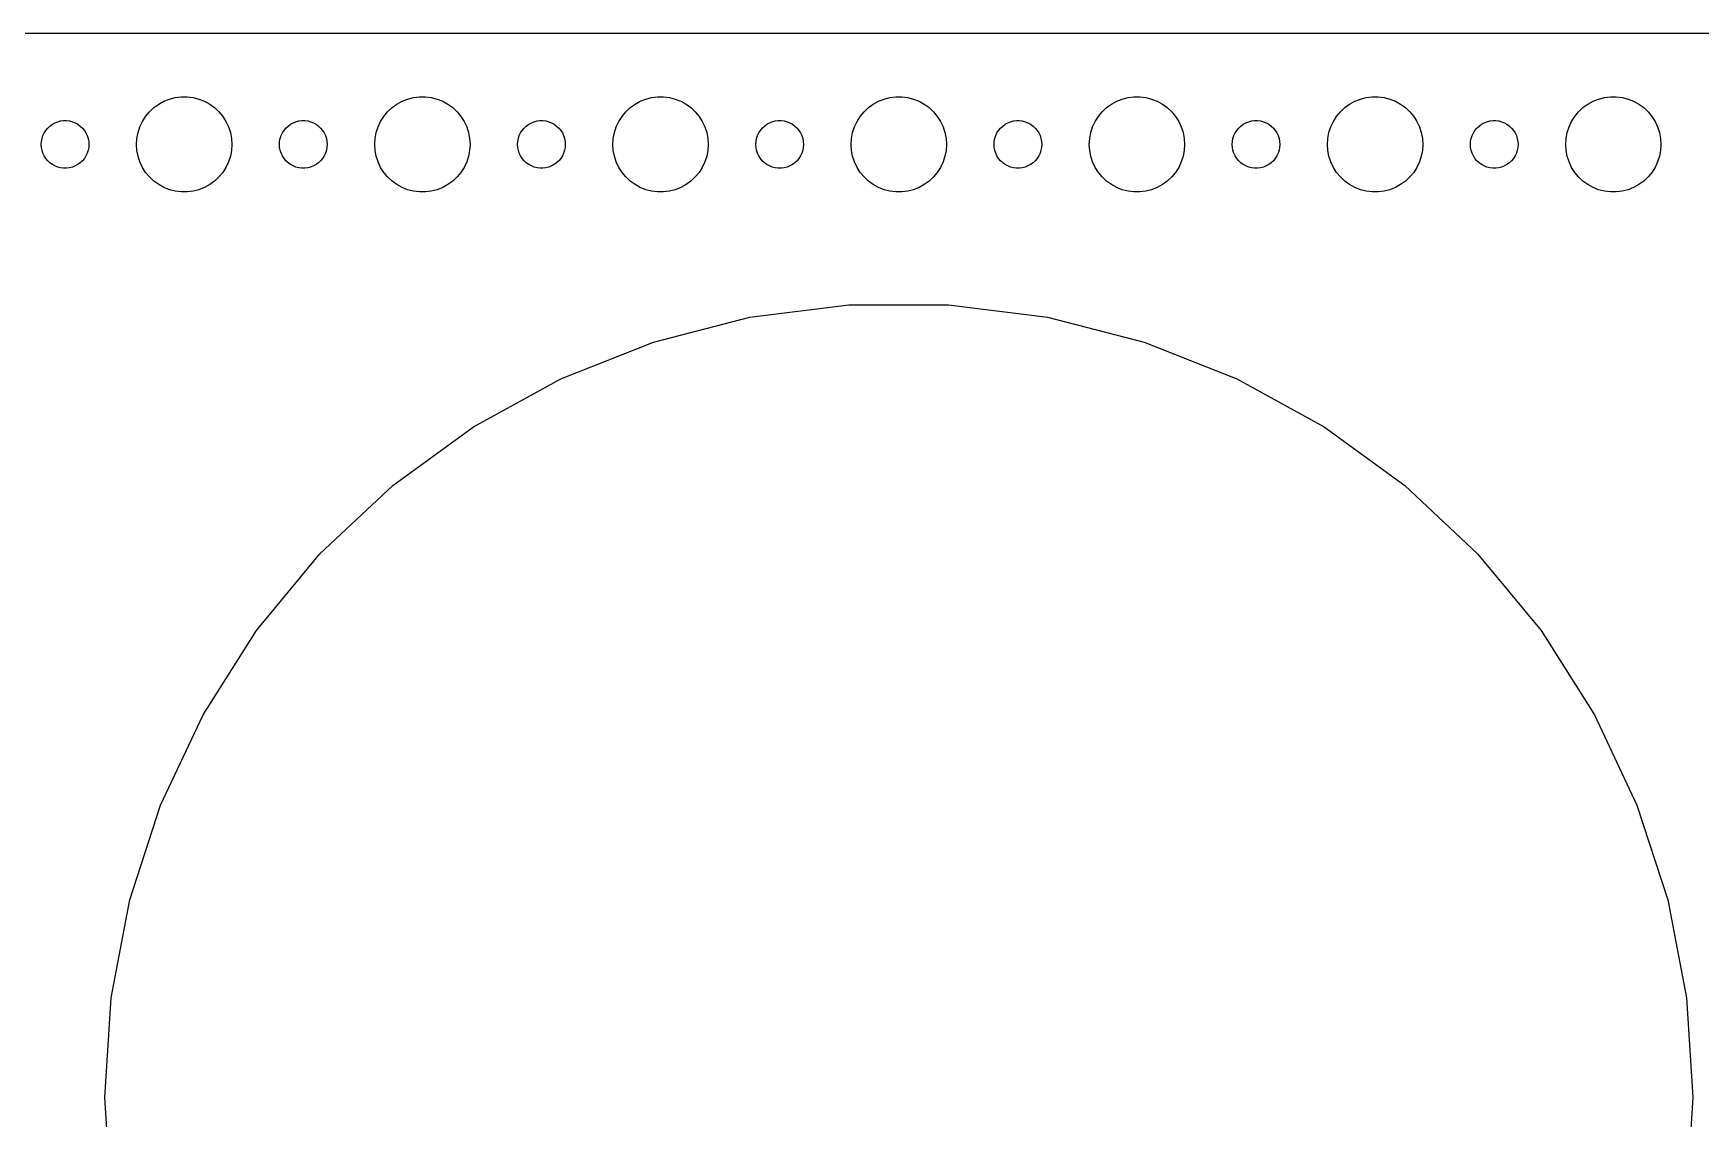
# Model space of a CAD drawing. Header units: metres. Extents: x -277 to 277, y -67 to 67.
# Drawn here: x 50.5 to 155.5, y -1.3 to 67 of the extents above; entities that cross this region are included whole.
import ezdxf

# ---------------------------------------------------------------- set-up
doc = ezdxf.new("R2010")
doc.units = ezdxf.units.M

msp = doc.modelspace()

# ---------------------------------------------------------------- linework, layer by layer
for p, q in [((272.314, 66.9901), (-272.314, 66.9901)), ((57.5729, 61.7634), (57.8131, 62.0536)), ((57.8131, 62.0536), (58.0877, 62.3115)), ((58.0877, 62.3115), (58.3925, 62.533)), ((58.3925, 62.533), (58.7227, 62.7145)), ((58.7227, 62.7145), (59.0729, 62.8532)), ((59.0729, 62.8532), (59.4379, 62.9469)), ((59.4379, 62.9469), (59.8116, 62.9941)), ((59.8116, 62.9941), (60.1884, 62.9941)), ((60.1884, 62.9941), (60.5621, 62.9469)), ((60.5621, 62.9469), (60.927, 62.8532)), ((60.927, 62.8532), (61.2773, 62.7145)), ((61.2773, 62.7145), (61.6075, 62.533)), ((61.6075, 62.533), (61.9123, 62.3115)), ((61.9123, 62.3115), (62.1869, 62.0536)), ((62.1869, 62.0536), (62.427, 61.7634)), ((72.573, 61.7634), (72.8131, 62.0536)), ((72.8131, 62.0536), (73.0877, 62.3115)), ((73.0877, 62.3115), (73.3925, 62.533)), ((73.3925, 62.533), (73.7227, 62.7145)), ((73.7227, 62.7145), (74.073, 62.8532)), ((74.073, 62.8532), (74.4379, 62.9469)), ((74.4379, 62.9469), (74.8116, 62.9941)), ((74.8116, 62.9941), (75.1884, 62.9941)), ((75.1884, 62.9941), (75.5621, 62.9469)), ((75.5621, 62.9469), (75.927, 62.8532)), ((75.927, 62.8532), (76.2773, 62.7145)), ((76.2773, 62.7145), (76.6075, 62.533)), ((76.6075, 62.533), (76.9123, 62.3115)), ((76.9123, 62.3115), (77.1869, 62.0536)), ((77.1869, 62.0536), (77.427, 61.7634)), ((87.573, 61.7634), (87.8131, 62.0536)), ((87.8131, 62.0536), (88.0877, 62.3115)), ((88.0877, 62.3115), (88.3925, 62.533)), ((88.3925, 62.533), (88.7227, 62.7145)), ((88.7227, 62.7145), (89.073, 62.8532)), ((89.073, 62.8532), (89.4379, 62.9469)), ((89.4379, 62.9469), (89.8116, 62.9941)), ((89.8116, 62.9941), (90.1884, 62.9941)), ((90.1884, 62.9941), (90.5621, 62.9469)), ((90.5621, 62.9469), (90.927, 62.8532)), ((90.927, 62.8532), (91.2773, 62.7145)), ((91.2773, 62.7145), (91.6075, 62.533)), ((91.6075, 62.533), (91.9123, 62.3115)), ((91.9123, 62.3115), (92.1869, 62.0536)), ((92.1869, 62.0536), (92.427, 61.7634)), ((102.573, 61.7634), (102.813, 62.0536)), ((102.813, 62.0536), (103.088, 62.3115)), ((103.088, 62.3115), (103.393, 62.533)), ((103.393, 62.533), (103.723, 62.7145)), ((103.723, 62.7145), (104.073, 62.8532)), ((104.073, 62.8532), (104.438, 62.9469)), ((104.438, 62.9469), (104.812, 62.9941)), ((104.812, 62.9941), (105.188, 62.9941)), ((105.188, 62.9941), (105.562, 62.9469)), ((105.562, 62.9469), (105.927, 62.8532)), ((105.927, 62.8532), (106.277, 62.7145)), ((106.277, 62.7145), (106.607, 62.533)), ((106.607, 62.533), (106.912, 62.3115)), ((106.912, 62.3115), (107.187, 62.0536)), ((107.187, 62.0536), (107.427, 61.7634)), ((117.573, 61.7634), (117.813, 62.0536)), ((117.813, 62.0536), (118.088, 62.3115)), ((118.088, 62.3115), (118.393, 62.533)), ((118.393, 62.533), (118.723, 62.7145)), ((118.723, 62.7145), (119.073, 62.8532)), ((119.073, 62.8532), (119.438, 62.9469)), ((119.438, 62.9469), (119.812, 62.9941)), ((119.812, 62.9941), (120.188, 62.9941)), ((120.188, 62.9941), (120.562, 62.9469)), ((120.562, 62.9469), (120.927, 62.8532)), ((120.927, 62.8532), (121.277, 62.7145)), ((121.277, 62.7145), (121.607, 62.533)), ((121.607, 62.533), (121.912, 62.3115)), ((121.912, 62.3115), (122.187, 62.0536)), ((122.187, 62.0536), (122.427, 61.7634)), ((132.573, 61.7634), (132.813, 62.0536)), ((132.813, 62.0536), (133.088, 62.3115)), ((133.088, 62.3115), (133.393, 62.533)), ((133.393, 62.533), (133.723, 62.7145)), ((133.723, 62.7145), (134.073, 62.8532)), ((134.073, 62.8532), (134.438, 62.9469)), ((134.438, 62.9469), (134.812, 62.9941)), ((134.812, 62.9941), (135.188, 62.9941)), ((135.188, 62.9941), (135.562, 62.9469)), ((135.562, 62.9469), (135.927, 62.8532)), ((135.927, 62.8532), (136.277, 62.7145)), ((136.277, 62.7145), (136.607, 62.533)), ((136.607, 62.533), (136.912, 62.3115)), ((136.912, 62.3115), (137.187, 62.0536)), ((137.187, 62.0536), (137.427, 61.7634)), ((147.573, 61.7634), (147.813, 62.0536)), ((147.813, 62.0536), (148.088, 62.3115)), ((148.088, 62.3115), (148.393, 62.533)), ((148.393, 62.533), (148.723, 62.7145)), ((148.723, 62.7145), (149.073, 62.8532)), ((149.073, 62.8532), (149.438, 62.9469)), ((149.438, 62.9469), (149.812, 62.9941)), ((149.812, 62.9941), (150.188, 62.9941)), ((150.188, 62.9941), (150.562, 62.9469)), ((150.562, 62.9469), (150.927, 62.8532)), ((150.927, 62.8532), (151.277, 62.7145)), ((151.277, 62.7145), (151.607, 62.533)), ((151.607, 62.533), (151.912, 62.3115)), ((151.912, 62.3115), (152.187, 62.0536)), ((152.187, 62.0536), (152.427, 61.7634)), ((51.2865, 60.8817), (51.4065, 61.0268)), ((51.4065, 61.0268), (51.5439, 61.1558)), ((51.5439, 61.1558), (51.6963, 61.2665)), ((51.6963, 61.2665), (51.8613, 61.3572)), ((51.8613, 61.3572), (52.0365, 61.4266)), ((52.0365, 61.4266), (52.2189, 61.4734)), ((52.2189, 61.4734), (52.4058, 61.497)), ((52.4058, 61.497), (52.5942, 61.497)), ((52.5942, 61.497), (52.7811, 61.4734)), ((52.7811, 61.4734), (52.9635, 61.4266)), ((52.9635, 61.4266), (53.1387, 61.3572)), ((53.1387, 61.3572), (53.3037, 61.2665)), ((53.3037, 61.2665), (53.4561, 61.1558)), ((53.4561, 61.1558), (53.5934, 61.0268)), ((53.5934, 61.0268), (53.7135, 60.8817)), ((57.0942, 60.7461), (57.2107, 61.1044)), ((57.2107, 61.1044), (57.3711, 61.4453)), ((57.3711, 61.4453), (57.5729, 61.7634)), ((62.427, 61.7634), (62.6289, 61.4453)), ((62.6289, 61.4453), (62.7893, 61.1044)), ((62.7893, 61.1044), (62.9057, 60.7461)), ((66.2865, 60.8817), (66.4065, 61.0268)), ((66.4065, 61.0268), (66.5439, 61.1558)), ((66.5439, 61.1558), (66.6963, 61.2665)), ((66.6963, 61.2665), (66.8613, 61.3572)), ((66.8613, 61.3572), (67.0365, 61.4266)), ((67.0365, 61.4266), (67.2189, 61.4734)), ((67.2189, 61.4734), (67.4058, 61.497)), ((67.4058, 61.497), (67.5942, 61.497)), ((67.5942, 61.497), (67.7811, 61.4734)), ((67.7811, 61.4734), (67.9635, 61.4266)), ((67.9635, 61.4266), (68.1387, 61.3572)), ((68.1387, 61.3572), (68.3037, 61.2665)), ((68.3037, 61.2665), (68.4561, 61.1558)), ((68.4561, 61.1558), (68.5934, 61.0268)), ((68.5934, 61.0268), (68.7135, 60.8817)), ((72.0943, 60.7461), (72.2107, 61.1044)), ((72.2107, 61.1044), (72.3711, 61.4453)), ((72.3711, 61.4453), (72.573, 61.7634)), ((77.427, 61.7634), (77.6289, 61.4453)), ((77.6289, 61.4453), (77.7893, 61.1044)), ((77.7893, 61.1044), (77.9057, 60.7461)), ((81.2865, 60.8817), (81.4065, 61.0268)), ((81.4065, 61.0268), (81.5439, 61.1558)), ((81.5439, 61.1558), (81.6963, 61.2665)), ((81.6963, 61.2665), (81.8613, 61.3572)), ((81.8613, 61.3572), (82.0365, 61.4266)), ((82.0365, 61.4266), (82.2189, 61.4734)), ((82.2189, 61.4734), (82.4058, 61.497)), ((82.4058, 61.497), (82.5942, 61.497)), ((82.5942, 61.497), (82.7811, 61.4734)), ((82.7811, 61.4734), (82.9635, 61.4266)), ((82.9635, 61.4266), (83.1387, 61.3572)), ((83.1387, 61.3572), (83.3037, 61.2665)), ((83.3037, 61.2665), (83.4561, 61.1558)), ((83.4561, 61.1558), (83.5934, 61.0268)), ((83.5934, 61.0268), (83.7135, 60.8817)), ((87.0943, 60.7461), (87.2107, 61.1044)), ((87.2107, 61.1044), (87.3711, 61.4453)), ((87.3711, 61.4453), (87.573, 61.7634)), ((92.427, 61.7634), (92.6289, 61.4453)), ((92.6289, 61.4453), (92.7893, 61.1044)), ((92.7893, 61.1044), (92.9057, 60.7461)), ((96.2865, 60.8817), (96.4065, 61.0268)), ((96.4065, 61.0268), (96.5439, 61.1558)), ((96.5439, 61.1558), (96.6963, 61.2665)), ((96.6963, 61.2665), (96.8613, 61.3572)), ((96.8613, 61.3572), (97.0365, 61.4266)), ((97.0365, 61.4266), (97.2189, 61.4734)), ((97.2189, 61.4734), (97.4058, 61.497)), ((97.4058, 61.497), (97.5942, 61.497)), ((97.5942, 61.497), (97.7811, 61.4734)), ((97.7811, 61.4734), (97.9635, 61.4266)), ((97.9635, 61.4266), (98.1387, 61.3572)), ((98.1387, 61.3572), (98.3037, 61.2665)), ((98.3037, 61.2665), (98.4561, 61.1558)), ((98.4561, 61.1558), (98.5934, 61.0268)), ((98.5934, 61.0268), (98.7135, 60.8817)), ((102.094, 60.7461), (102.211, 61.1044)), ((102.211, 61.1044), (102.371, 61.4453)), ((102.371, 61.4453), (102.573, 61.7634)), ((107.427, 61.7634), (107.629, 61.4453)), ((107.629, 61.4453), (107.789, 61.1044)), ((107.789, 61.1044), (107.906, 60.7461)), ((111.286, 60.8817), (111.407, 61.0268)), ((111.407, 61.0268), (111.544, 61.1558)), ((111.544, 61.1558), (111.696, 61.2665)), ((111.696, 61.2665), (111.861, 61.3572)), ((111.861, 61.3572), (112.036, 61.4266)), ((112.036, 61.4266), (112.219, 61.4734)), ((112.219, 61.4734), (112.406, 61.497)), ((112.406, 61.497), (112.594, 61.497)), ((112.594, 61.497), (112.781, 61.4734)), ((112.781, 61.4734), (112.964, 61.4266)), ((112.964, 61.4266), (113.139, 61.3572)), ((113.139, 61.3572), (113.304, 61.2665)), ((113.304, 61.2665), (113.456, 61.1558)), ((113.456, 61.1558), (113.593, 61.0268)), ((113.593, 61.0268), (113.714, 60.8817)), ((117.094, 60.7461), (117.211, 61.1044)), ((117.211, 61.1044), (117.371, 61.4453)), ((117.371, 61.4453), (117.573, 61.7634)), ((122.427, 61.7634), (122.629, 61.4453)), ((122.629, 61.4453), (122.789, 61.1044)), ((122.789, 61.1044), (122.906, 60.7461)), ((126.286, 60.8817), (126.407, 61.0268)), ((126.407, 61.0268), (126.544, 61.1558)), ((126.544, 61.1558), (126.696, 61.2665)), ((126.696, 61.2665), (126.861, 61.3572)), ((126.861, 61.3572), (127.036, 61.4266)), ((127.036, 61.4266), (127.219, 61.4734)), ((127.219, 61.4734), (127.406, 61.497)), ((127.406, 61.497), (127.594, 61.497)), ((127.594, 61.497), (127.781, 61.4734)), ((127.781, 61.4734), (127.964, 61.4266)), ((127.964, 61.4266), (128.139, 61.3572)), ((128.139, 61.3572), (128.304, 61.2665)), ((128.304, 61.2665), (128.456, 61.1558)), ((128.456, 61.1558), (128.593, 61.0268)), ((128.593, 61.0268), (128.714, 60.8817)), ((132.094, 60.7461), (132.211, 61.1044)), ((132.211, 61.1044), (132.371, 61.4453)), ((132.371, 61.4453), (132.573, 61.7634)), ((137.427, 61.7634), (137.629, 61.4453)), ((137.629, 61.4453), (137.789, 61.1044)), ((137.789, 61.1044), (137.906, 60.7461)), ((141.286, 60.8817), (141.407, 61.0268)), ((141.407, 61.0268), (141.544, 61.1558)), ((141.544, 61.1558), (141.696, 61.2665)), ((141.696, 61.2665), (141.861, 61.3572)), ((141.861, 61.3572), (142.036, 61.4266)), ((142.036, 61.4266), (142.219, 61.4734)), ((142.219, 61.4734), (142.406, 61.497)), ((142.406, 61.497), (142.594, 61.497)), ((142.594, 61.497), (142.781, 61.4734)), ((142.781, 61.4734), (142.964, 61.4266)), ((142.964, 61.4266), (143.139, 61.3572)), ((143.139, 61.3572), (143.304, 61.2665)), ((143.304, 61.2665), (143.456, 61.1558)), ((143.456, 61.1558), (143.593, 61.0268)), ((143.593, 61.0268), (143.714, 60.8817)), ((147.094, 60.7461), (147.211, 61.1044)), ((147.211, 61.1044), (147.371, 61.4453)), ((147.371, 61.4453), (147.573, 61.7634)), ((152.427, 61.7634), (152.629, 61.4453)), ((152.629, 61.4453), (152.789, 61.1044)), ((152.789, 61.1044), (152.906, 60.7461)), ((51, 60), (51.0118, 60.188)), ((51.0118, 59.812), (51, 60)), ((51.0118, 60.188), (51.0471, 60.373)), ((51.0471, 60.373), (51.1053, 60.5522)), ((51.1053, 60.5522), (51.1855, 60.7226)), ((51.1855, 60.7226), (51.2865, 60.8817)), ((53.7135, 60.8817), (53.8145, 60.7226)), ((53.8145, 60.7226), (53.8947, 60.5522)), ((53.8947, 60.5522), (53.9529, 60.373)), ((53.9529, 60.373), (53.9882, 60.188)), ((53.9882, 60.188), (54, 60)), ((54, 60), (53.9882, 59.812)), ((57, 60), (57.0237, 60.376)), ((57.0237, 59.624), (57, 60)), ((57.0237, 60.376), (57.0942, 60.7461)), ((62.9057, 60.7461), (62.9763, 60.376)), ((62.9763, 60.376), (63, 60)), ((63, 60), (62.9763, 59.624)), ((66, 60), (66.0118, 60.188)), ((66.0118, 59.812), (66, 60)), ((66.0118, 60.188), (66.0471, 60.373)), ((66.0471, 60.373), (66.1053, 60.5522)), ((66.1053, 60.5522), (66.1855, 60.7226)), ((66.1855, 60.7226), (66.2865, 60.8817)), ((68.7135, 60.8817), (68.8145, 60.7226)), ((68.8145, 60.7226), (68.8947, 60.5522)), ((68.8947, 60.5522), (68.9529, 60.373)), ((68.9529, 60.373), (68.9882, 60.188)), ((68.9882, 60.188), (69, 60)), ((69, 60), (68.9882, 59.812)), ((72, 60), (72.0237, 60.376)), ((72.0237, 59.624), (72, 60)), ((72.0237, 60.376), (72.0943, 60.7461)), ((77.9057, 60.7461), (77.9763, 60.376)), ((77.9763, 60.376), (78, 60)), ((78, 60), (77.9763, 59.624)), ((81, 60), (81.0118, 60.188)), ((81.0118, 59.812), (81, 60)), ((81.0118, 60.188), (81.0471, 60.373)), ((81.0471, 60.373), (81.1053, 60.5522)), ((81.1053, 60.5522), (81.1855, 60.7226)), ((81.1855, 60.7226), (81.2865, 60.8817)), ((83.7135, 60.8817), (83.8145, 60.7226)), ((83.8145, 60.7226), (83.8947, 60.5522)), ((83.8947, 60.5522), (83.9529, 60.373)), ((83.9529, 60.373), (83.9882, 60.188)), ((83.9882, 60.188), (84, 60)), ((84, 60), (83.9882, 59.812)), ((87, 60), (87.0237, 60.376)), ((87.0237, 59.624), (87, 60)), ((87.0237, 60.376), (87.0943, 60.7461)), ((92.9057, 60.7461), (92.9763, 60.376)), ((92.9763, 60.376), (93, 60)), ((93, 60), (92.9763, 59.624)), ((96, 60), (96.0118, 60.188)), ((96.0118, 59.812), (96, 60)), ((96.0118, 60.188), (96.0471, 60.373)), ((96.0471, 60.373), (96.1053, 60.5522)), ((96.1053, 60.5522), (96.1855, 60.7226)), ((96.1855, 60.7226), (96.2865, 60.8817)), ((98.7135, 60.8817), (98.8145, 60.7226)), ((98.8145, 60.7226), (98.8947, 60.5522)), ((98.8947, 60.5522), (98.9529, 60.373)), ((98.9529, 60.373), (98.9882, 60.188)), ((98.9882, 60.188), (99, 60)), ((99, 60), (98.9882, 59.812)), ((102, 60), (102.024, 60.376)), ((102.024, 59.624), (102, 60)), ((102.024, 60.376), (102.094, 60.7461)), ((107.906, 60.7461), (107.976, 60.376)), ((107.976, 60.376), (108, 60)), ((108, 60), (107.976, 59.624)), ((111, 60), (111.012, 60.188)), ((111.012, 59.812), (111, 60)), ((111.012, 60.188), (111.047, 60.373)), ((111.047, 60.373), (111.105, 60.5522)), ((111.105, 60.5522), (111.186, 60.7226)), ((111.186, 60.7226), (111.286, 60.8817)), ((113.714, 60.8817), (113.814, 60.7226)), ((113.814, 60.7226), (113.895, 60.5522)), ((113.895, 60.5522), (113.953, 60.373)), ((113.953, 60.373), (113.988, 60.188)), ((113.988, 60.188), (114, 60)), ((114, 60), (113.988, 59.812)), ((117, 60), (117.024, 60.376)), ((117.024, 59.624), (117, 60)), ((117.024, 60.376), (117.094, 60.7461)), ((122.906, 60.7461), (122.976, 60.376)), ((122.976, 60.376), (123, 60)), ((123, 60), (122.976, 59.624)), ((126, 60), (126.012, 60.188)), ((126.012, 59.812), (126, 60)), ((126.012, 60.188), (126.047, 60.373)), ((126.047, 60.373), (126.105, 60.5522)), ((126.105, 60.5522), (126.186, 60.7226)), ((126.186, 60.7226), (126.286, 60.8817)), ((128.714, 60.8817), (128.814, 60.7226)), ((128.814, 60.7226), (128.895, 60.5522)), ((128.895, 60.5522), (128.953, 60.373)), ((128.953, 60.373), (128.988, 60.188)), ((128.988, 60.188), (129, 60)), ((129, 60), (128.988, 59.812)), ((132, 60), (132.024, 60.376)), ((132.024, 59.624), (132, 60)), ((132.024, 60.376), (132.094, 60.7461)), ((137.906, 60.7461), (137.976, 60.376)), ((137.976, 60.376), (138, 60)), ((138, 60), (137.976, 59.624)), ((141, 60), (141.012, 60.188)), ((141.012, 59.812), (141, 60)), ((141.012, 60.188), (141.047, 60.373)), ((141.047, 60.373), (141.105, 60.5522)), ((141.105, 60.5522), (141.186, 60.7226)), ((141.186, 60.7226), (141.286, 60.8817)), ((143.714, 60.8817), (143.814, 60.7226)), ((143.814, 60.7226), (143.895, 60.5522)), ((143.895, 60.5522), (143.953, 60.373)), ((143.953, 60.373), (143.988, 60.188)), ((143.988, 60.188), (144, 60)), ((144, 60), (143.988, 59.812)), ((147, 60), (147.024, 60.376)), ((147.024, 59.624), (147, 60)), ((147.024, 60.376), (147.094, 60.7461)), ((152.906, 60.7461), (152.976, 60.376)), ((152.976, 60.376), (153, 60)), ((153, 60), (152.976, 59.624)), ((51.0471, 59.627), (51.0118, 59.812)), ((51.1053, 59.4478), (51.0471, 59.627)), ((51.1855, 59.2774), (51.1053, 59.4478)), ((51.2865, 59.1183), (51.1855, 59.2774)), ((51.4065, 58.9732), (51.2865, 59.1183)), ((51.5439, 58.8442), (51.4065, 58.9732)), ((51.6963, 58.7335), (51.5439, 58.8442)), ((53.4561, 58.8442), (53.3037, 58.7335)), ((53.5934, 58.9732), (53.4561, 58.8442)), ((53.7135, 59.1183), (53.5934, 58.9732)), ((53.8145, 59.2774), (53.7135, 59.1183)), ((53.8947, 59.4478), (53.8145, 59.2774)), ((53.9529, 59.627), (53.8947, 59.4478)), ((53.9882, 59.812), (53.9529, 59.627)), ((57.0942, 59.2539), (57.0237, 59.624)), ((57.2107, 58.8956), (57.0942, 59.2539)), ((57.3711, 58.5547), (57.2107, 58.8956)), ((62.7893, 58.8956), (62.6289, 58.5547)), ((62.9057, 59.2539), (62.7893, 58.8956)), ((62.9763, 59.624), (62.9057, 59.2539)), ((66.0471, 59.627), (66.0118, 59.812)), ((66.1053, 59.4478), (66.0471, 59.627)), ((66.1855, 59.2774), (66.1053, 59.4478)), ((66.2865, 59.1183), (66.1855, 59.2774)), ((66.4065, 58.9732), (66.2865, 59.1183)), ((66.5439, 58.8442), (66.4065, 58.9732)), ((66.6963, 58.7335), (66.5439, 58.8442)), ((68.4561, 58.8442), (68.3037, 58.7335)), ((68.5934, 58.9732), (68.4561, 58.8442)), ((68.7135, 59.1183), (68.5934, 58.9732)), ((68.8145, 59.2774), (68.7135, 59.1183)), ((68.8947, 59.4478), (68.8145, 59.2774)), ((68.9529, 59.627), (68.8947, 59.4478)), ((68.9882, 59.812), (68.9529, 59.627)), ((72.0943, 59.2539), (72.0237, 59.624)), ((72.2107, 58.8956), (72.0943, 59.2539)), ((72.3711, 58.5547), (72.2107, 58.8956)), ((77.7893, 58.8956), (77.6289, 58.5547)), ((77.9057, 59.2539), (77.7893, 58.8956)), ((77.9763, 59.624), (77.9057, 59.2539)), ((81.0471, 59.627), (81.0118, 59.812)), ((81.1053, 59.4478), (81.0471, 59.627)), ((81.1855, 59.2774), (81.1053, 59.4478)), ((81.2865, 59.1183), (81.1855, 59.2774)), ((81.4065, 58.9732), (81.2865, 59.1183)), ((81.5439, 58.8442), (81.4065, 58.9732)), ((81.6963, 58.7335), (81.5439, 58.8442)), ((83.4561, 58.8442), (83.3037, 58.7335)), ((83.5934, 58.9732), (83.4561, 58.8442)), ((83.7135, 59.1183), (83.5934, 58.9732)), ((83.8145, 59.2774), (83.7135, 59.1183)), ((83.8947, 59.4478), (83.8145, 59.2774)), ((83.9529, 59.627), (83.8947, 59.4478)), ((83.9882, 59.812), (83.9529, 59.627)), ((87.0943, 59.2539), (87.0237, 59.624)), ((87.2107, 58.8956), (87.0943, 59.2539)), ((87.3711, 58.5547), (87.2107, 58.8956)), ((92.7893, 58.8956), (92.6289, 58.5547)), ((92.9057, 59.2539), (92.7893, 58.8956)), ((92.9763, 59.624), (92.9057, 59.2539)), ((96.0471, 59.627), (96.0118, 59.812)), ((96.1053, 59.4478), (96.0471, 59.627)), ((96.1855, 59.2774), (96.1053, 59.4478)), ((96.2865, 59.1183), (96.1855, 59.2774)), ((96.4065, 58.9732), (96.2865, 59.1183)), ((96.5439, 58.8442), (96.4065, 58.9732)), ((96.6963, 58.7335), (96.5439, 58.8442)), ((98.4561, 58.8442), (98.3037, 58.7335)), ((98.5934, 58.9732), (98.4561, 58.8442)), ((98.7135, 59.1183), (98.5934, 58.9732)), ((98.8145, 59.2774), (98.7135, 59.1183)), ((98.8947, 59.4478), (98.8145, 59.2774)), ((98.9529, 59.627), (98.8947, 59.4478)), ((98.9882, 59.812), (98.9529, 59.627)), ((102.094, 59.2539), (102.024, 59.624)), ((102.211, 58.8956), (102.094, 59.2539)), ((102.371, 58.5547), (102.211, 58.8956)), ((107.789, 58.8956), (107.629, 58.5547)), ((107.906, 59.2539), (107.789, 58.8956)), ((107.976, 59.624), (107.906, 59.2539)), ((111.047, 59.627), (111.012, 59.812)), ((111.105, 59.4478), (111.047, 59.627)), ((111.186, 59.2774), (111.105, 59.4478)), ((111.286, 59.1183), (111.186, 59.2774)), ((111.407, 58.9732), (111.286, 59.1183)), ((111.544, 58.8442), (111.407, 58.9732)), ((111.696, 58.7335), (111.544, 58.8442)), ((113.456, 58.8442), (113.304, 58.7335)), ((113.593, 58.9732), (113.456, 58.8442)), ((113.714, 59.1183), (113.593, 58.9732)), ((113.814, 59.2774), (113.714, 59.1183)), ((113.895, 59.4478), (113.814, 59.2774)), ((113.953, 59.627), (113.895, 59.4478)), ((113.988, 59.812), (113.953, 59.627)), ((117.094, 59.2539), (117.024, 59.624)), ((117.211, 58.8956), (117.094, 59.2539)), ((117.371, 58.5547), (117.211, 58.8956)), ((122.789, 58.8956), (122.629, 58.5547)), ((122.906, 59.2539), (122.789, 58.8956)), ((122.976, 59.624), (122.906, 59.2539)), ((126.047, 59.627), (126.012, 59.812)), ((126.105, 59.4478), (126.047, 59.627)), ((126.186, 59.2774), (126.105, 59.4478)), ((126.286, 59.1183), (126.186, 59.2774)), ((126.407, 58.9732), (126.286, 59.1183)), ((126.544, 58.8442), (126.407, 58.9732)), ((126.696, 58.7335), (126.544, 58.8442)), ((128.456, 58.8442), (128.304, 58.7335)), ((128.593, 58.9732), (128.456, 58.8442)), ((128.714, 59.1183), (128.593, 58.9732)), ((128.814, 59.2774), (128.714, 59.1183)), ((128.895, 59.4478), (128.814, 59.2774)), ((128.953, 59.627), (128.895, 59.4478)), ((128.988, 59.812), (128.953, 59.627)), ((132.094, 59.2539), (132.024, 59.624)), ((132.211, 58.8956), (132.094, 59.2539)), ((132.371, 58.5547), (132.211, 58.8956)), ((137.789, 58.8956), (137.629, 58.5547)), ((137.906, 59.2539), (137.789, 58.8956)), ((137.976, 59.624), (137.906, 59.2539)), ((141.047, 59.627), (141.012, 59.812)), ((141.105, 59.4478), (141.047, 59.627)), ((141.186, 59.2774), (141.105, 59.4478)), ((141.286, 59.1183), (141.186, 59.2774)), ((141.407, 58.9732), (141.286, 59.1183)), ((141.544, 58.8442), (141.407, 58.9732)), ((141.696, 58.7335), (141.544, 58.8442)), ((143.456, 58.8442), (143.304, 58.7335)), ((143.593, 58.9732), (143.456, 58.8442)), ((143.714, 59.1183), (143.593, 58.9732)), ((143.814, 59.2774), (143.714, 59.1183)), ((143.895, 59.4478), (143.814, 59.2774)), ((143.953, 59.627), (143.895, 59.4478)), ((143.988, 59.812), (143.953, 59.627)), ((147.094, 59.2539), (147.024, 59.624)), ((147.211, 58.8956), (147.094, 59.2539)), ((147.371, 58.5547), (147.211, 58.8956)), ((152.789, 58.8956), (152.629, 58.5547)), ((152.906, 59.2539), (152.789, 58.8956)), ((152.976, 59.624), (152.906, 59.2539)), ((51.8613, 58.6428), (51.6963, 58.7335)), ((52.0365, 58.5734), (51.8613, 58.6428)), ((52.2189, 58.5266), (52.0365, 58.5734)), ((52.4058, 58.503), (52.2189, 58.5266)), ((52.5942, 58.503), (52.4058, 58.503)), ((52.7811, 58.5266), (52.5942, 58.503)), ((52.9635, 58.5734), (52.7811, 58.5266)), ((53.1387, 58.6428), (52.9635, 58.5734)), ((53.3037, 58.7335), (53.1387, 58.6428)), ((57.5729, 58.2366), (57.3711, 58.5547)), ((57.8131, 57.9464), (57.5729, 58.2366)), ((58.0877, 57.6885), (57.8131, 57.9464)), ((62.1869, 57.9464), (61.9123, 57.6885)), ((62.427, 58.2366), (62.1869, 57.9464)), ((62.6289, 58.5547), (62.427, 58.2366)), ((66.8613, 58.6428), (66.6963, 58.7335)), ((67.0365, 58.5734), (66.8613, 58.6428)), ((67.2189, 58.5266), (67.0365, 58.5734)), ((67.4058, 58.503), (67.2189, 58.5266)), ((67.5942, 58.503), (67.4058, 58.503)), ((67.7811, 58.5266), (67.5942, 58.503)), ((67.9635, 58.5734), (67.7811, 58.5266)), ((68.1387, 58.6428), (67.9635, 58.5734)), ((68.3037, 58.7335), (68.1387, 58.6428)), ((72.573, 58.2366), (72.3711, 58.5547)), ((72.8131, 57.9464), (72.573, 58.2366)), ((73.0877, 57.6885), (72.8131, 57.9464)), ((77.1869, 57.9464), (76.9123, 57.6885)), ((77.427, 58.2366), (77.1869, 57.9464)), ((77.6289, 58.5547), (77.427, 58.2366)), ((81.8613, 58.6428), (81.6963, 58.7335)), ((82.0365, 58.5734), (81.8613, 58.6428)), ((82.2189, 58.5266), (82.0365, 58.5734)), ((82.4058, 58.503), (82.2189, 58.5266)), ((82.5942, 58.503), (82.4058, 58.503)), ((82.7811, 58.5266), (82.5942, 58.503)), ((82.9635, 58.5734), (82.7811, 58.5266)), ((83.1387, 58.6428), (82.9635, 58.5734)), ((83.3037, 58.7335), (83.1387, 58.6428)), ((87.573, 58.2366), (87.3711, 58.5547)), ((87.8131, 57.9464), (87.573, 58.2366)), ((88.0877, 57.6885), (87.8131, 57.9464)), ((92.1869, 57.9464), (91.9123, 57.6885)), ((92.427, 58.2366), (92.1869, 57.9464)), ((92.6289, 58.5547), (92.427, 58.2366)), ((96.8613, 58.6428), (96.6963, 58.7335)), ((97.0365, 58.5734), (96.8613, 58.6428)), ((97.2189, 58.5266), (97.0365, 58.5734)), ((97.4058, 58.503), (97.2189, 58.5266)), ((97.5942, 58.503), (97.4058, 58.503)), ((97.7811, 58.5266), (97.5942, 58.503)), ((97.9635, 58.5734), (97.7811, 58.5266)), ((98.1387, 58.6428), (97.9635, 58.5734)), ((98.3037, 58.7335), (98.1387, 58.6428)), ((102.573, 58.2366), (102.371, 58.5547)), ((102.813, 57.9464), (102.573, 58.2366)), ((103.088, 57.6885), (102.813, 57.9464)), ((107.187, 57.9464), (106.912, 57.6885)), ((107.427, 58.2366), (107.187, 57.9464)), ((107.629, 58.5547), (107.427, 58.2366)), ((111.861, 58.6428), (111.696, 58.7335)), ((112.036, 58.5734), (111.861, 58.6428)), ((112.219, 58.5266), (112.036, 58.5734)), ((112.406, 58.503), (112.219, 58.5266)), ((112.594, 58.503), (112.406, 58.503)), ((112.781, 58.5266), (112.594, 58.503)), ((112.964, 58.5734), (112.781, 58.5266)), ((113.139, 58.6428), (112.964, 58.5734)), ((113.304, 58.7335), (113.139, 58.6428)), ((117.573, 58.2366), (117.371, 58.5547)), ((117.813, 57.9464), (117.573, 58.2366)), ((118.088, 57.6885), (117.813, 57.9464)), ((122.187, 57.9464), (121.912, 57.6885)), ((122.427, 58.2366), (122.187, 57.9464)), ((122.629, 58.5547), (122.427, 58.2366)), ((126.861, 58.6428), (126.696, 58.7335)), ((127.036, 58.5734), (126.861, 58.6428)), ((127.219, 58.5266), (127.036, 58.5734)), ((127.406, 58.503), (127.219, 58.5266)), ((127.594, 58.503), (127.406, 58.503)), ((127.781, 58.5266), (127.594, 58.503)), ((127.964, 58.5734), (127.781, 58.5266)), ((128.139, 58.6428), (127.964, 58.5734)), ((128.304, 58.7335), (128.139, 58.6428)), ((132.573, 58.2366), (132.371, 58.5547)), ((132.813, 57.9464), (132.573, 58.2366)), ((133.088, 57.6885), (132.813, 57.9464)), ((137.187, 57.9464), (136.912, 57.6885)), ((137.427, 58.2366), (137.187, 57.9464)), ((137.629, 58.5547), (137.427, 58.2366)), ((141.861, 58.6428), (141.696, 58.7335)), ((142.036, 58.5734), (141.861, 58.6428)), ((142.219, 58.5266), (142.036, 58.5734)), ((142.406, 58.503), (142.219, 58.5266)), ((142.594, 58.503), (142.406, 58.503)), ((142.781, 58.5266), (142.594, 58.503)), ((142.964, 58.5734), (142.781, 58.5266)), ((143.139, 58.6428), (142.964, 58.5734)), ((143.304, 58.7335), (143.139, 58.6428)), ((147.573, 58.2366), (147.371, 58.5547)), ((147.813, 57.9464), (147.573, 58.2366)), ((148.088, 57.6885), (147.813, 57.9464)), ((152.187, 57.9464), (151.912, 57.6885)), ((152.427, 58.2366), (152.187, 57.9464)), ((152.629, 58.5547), (152.427, 58.2366)), ((58.3925, 57.467), (58.0877, 57.6885)), ((58.7227, 57.2855), (58.3925, 57.467)), ((59.0729, 57.1468), (58.7227, 57.2855)), ((59.4379, 57.0531), (59.0729, 57.1468)), ((59.8116, 57.0059), (59.4379, 57.0531)), ((60.1884, 57.0059), (59.8116, 57.0059)), ((60.5621, 57.0531), (60.1884, 57.0059)), ((60.927, 57.1468), (60.5621, 57.0531)), ((61.2773, 57.2855), (60.927, 57.1468)), ((61.6075, 57.467), (61.2773, 57.2855)), ((61.9123, 57.6885), (61.6075, 57.467)), ((73.3925, 57.467), (73.0877, 57.6885)), ((73.7227, 57.2855), (73.3925, 57.467)), ((74.073, 57.1468), (73.7227, 57.2855)), ((74.4379, 57.0531), (74.073, 57.1468)), ((74.8116, 57.0059), (74.4379, 57.0531)), ((75.1884, 57.0059), (74.8116, 57.0059)), ((75.5621, 57.0531), (75.1884, 57.0059)), ((75.927, 57.1468), (75.5621, 57.0531)), ((76.2773, 57.2855), (75.927, 57.1468)), ((76.6075, 57.467), (76.2773, 57.2855)), ((76.9123, 57.6885), (76.6075, 57.467)), ((88.3925, 57.467), (88.0877, 57.6885)), ((88.7227, 57.2855), (88.3925, 57.467)), ((89.073, 57.1468), (88.7227, 57.2855)), ((89.4379, 57.0531), (89.073, 57.1468)), ((89.8116, 57.0059), (89.4379, 57.0531)), ((90.1884, 57.0059), (89.8116, 57.0059)), ((90.5621, 57.0531), (90.1884, 57.0059)), ((90.927, 57.1468), (90.5621, 57.0531)), ((91.2773, 57.2855), (90.927, 57.1468)), ((91.6075, 57.467), (91.2773, 57.2855)), ((91.9123, 57.6885), (91.6075, 57.467)), ((103.393, 57.467), (103.088, 57.6885)), ((103.723, 57.2855), (103.393, 57.467)), ((104.073, 57.1468), (103.723, 57.2855)), ((104.438, 57.0531), (104.073, 57.1468)), ((104.812, 57.0059), (104.438, 57.0531)), ((105.188, 57.0059), (104.812, 57.0059)), ((105.562, 57.0531), (105.188, 57.0059)), ((105.927, 57.1468), (105.562, 57.0531)), ((106.277, 57.2855), (105.927, 57.1468)), ((106.607, 57.467), (106.277, 57.2855)), ((106.912, 57.6885), (106.607, 57.467)), ((118.393, 57.467), (118.088, 57.6885)), ((118.723, 57.2855), (118.393, 57.467)), ((119.073, 57.1468), (118.723, 57.2855)), ((119.438, 57.0531), (119.073, 57.1468)), ((119.812, 57.0059), (119.438, 57.0531)), ((120.188, 57.0059), (119.812, 57.0059)), ((120.562, 57.0531), (120.188, 57.0059)), ((120.927, 57.1468), (120.562, 57.0531)), ((121.277, 57.2855), (120.927, 57.1468)), ((121.607, 57.467), (121.277, 57.2855)), ((121.912, 57.6885), (121.607, 57.467)), ((133.393, 57.467), (133.088, 57.6885)), ((133.723, 57.2855), (133.393, 57.467)), ((134.073, 57.1468), (133.723, 57.2855)), ((134.438, 57.0531), (134.073, 57.1468)), ((134.812, 57.0059), (134.438, 57.0531)), ((135.188, 57.0059), (134.812, 57.0059)), ((135.562, 57.0531), (135.188, 57.0059)), ((135.927, 57.1468), (135.562, 57.0531)), ((136.277, 57.2855), (135.927, 57.1468)), ((136.607, 57.467), (136.277, 57.2855)), ((136.912, 57.6885), (136.607, 57.467)), ((148.393, 57.467), (148.088, 57.6885)), ((148.723, 57.2855), (148.393, 57.467)), ((149.073, 57.1468), (148.723, 57.2855)), ((149.438, 57.0531), (149.073, 57.1468)), ((149.812, 57.0059), (149.438, 57.0531)), ((150.188, 57.0059), (149.812, 57.0059)), ((150.562, 57.0531), (150.188, 57.0059)), ((150.927, 57.1468), (150.562, 57.0531)), ((151.277, 57.2855), (150.927, 57.1468)), ((151.607, 57.467), (151.277, 57.2855)), ((151.912, 57.6885), (151.607, 57.467)), ((95.6309, 49.1143), (101.86, 49.9013)), ((101.86, 49.9013), (108.14, 49.9013)), ((108.14, 49.9013), (114.369, 49.1143)), ((89.5491, 47.5528), (95.6309, 49.1143)), ((114.369, 49.1143), (120.451, 47.5528)), ((83.711, 45.2413), (89.5491, 47.5528)), ((120.451, 47.5528), (126.289, 45.2413)), ((78.2087, 42.2164), (83.711, 45.2413)), ((126.289, 45.2413), (131.791, 42.2164)), ((73.1288, 38.5257), (78.2087, 42.2164)), ((131.791, 42.2164), (136.871, 38.5257)), ((68.5516, 34.2274), (73.1288, 38.5257)), ((136.871, 38.5257), (141.448, 34.2274)), ((64.5491, 29.3893), (68.5516, 34.2274)), ((141.448, 34.2274), (145.451, 29.3893)), ((61.1847, 24.0877), (64.5491, 29.3893)), ((145.451, 29.3893), (148.815, 24.0877)), ((58.5112, 18.4062), (61.1847, 24.0877)), ((148.815, 24.0877), (151.489, 18.4062)), ((56.5708, 12.4345), (58.5112, 18.4062)), ((151.489, 18.4062), (153.429, 12.4345)), ((55.3943, 6.26665), (56.5708, 12.4345)), ((153.429, 12.4345), (154.606, 6.26665)), ((55, 0), (55.3943, 6.26665)), ((154.606, 6.26665), (155, 0)), ((55.3943, -6.26665), (55, 0)), ((155, 0), (154.606, -6.26665))]:
    msp.add_line(p, q)

doc.saveas('drawing.dxf')
